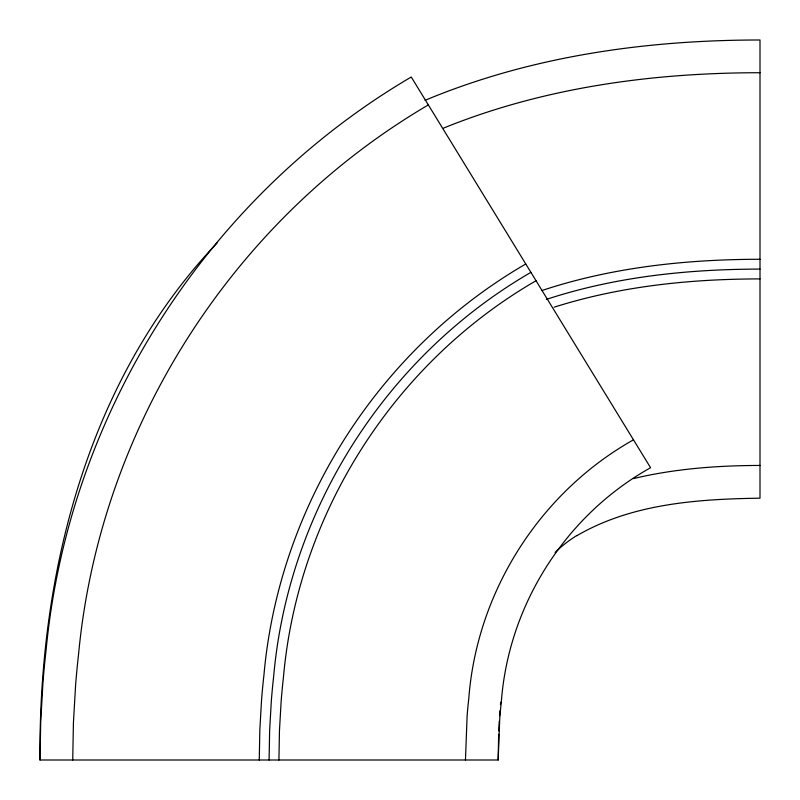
<?xml version="1.0" encoding="UTF-8"?>
<svg xmlns="http://www.w3.org/2000/svg" width="800" height="800" viewBox="0 0 800 800"><rect width="100%" height="100%" fill="white"/><g stroke="black" fill="none" stroke-linecap="round" stroke-linejoin="round"><path stroke-width="1.2" d="M259.27 760L259.83 729.88L261.57 699.78A703.87 703.87 0 0 1 263.94 675.02C278.98 505.49 378.48 349.25 525.78 263.99M269.09 760L269.64 730.25L271.36 700.54A694.03 694.03 0 0 1 273.69 676.13C288.42 509.57 386.16 356.09 530.91 272.36M278.91 760L279.46 730.62L281.15 701.31A684.19 684.19 0 0 1 283.45 677.24C297.85 513.64 393.84 362.92 536.04 280.74M465.45 760L467.12 715.84A497.14 497.14 0 0 1 468.8 698.33C476.95 591.4 539.99 492.38 633.47 439.81M498.18 760L499.75 718.39A464.33 464.33 0 0 1 501.32 702.03C508.41 604.97 565.59 515.16 650.57 467.72L411.25 77.01C206.71 197.07 68.47 414.11 46.07 650.22A923.75 923.75 0 0 0 42.96 682.7L40.72 721.62L40 760L498.18 760L498.65 734.22M40 760C38.52 574.95 86.84 380.05 217.27 242.79M72.73 760L73.42 722.86L75.59 685.25A890.93 890.93 0 0 1 78.59 653.93C99.92 427.69 232.3 219.84 428.35 104.91M498.78 730.93L499.26 721.15M499.59 715.79L499.95 710.8M500.45 704.64L500.67 702.2M576.86 535.7C631.8 503.57 697.79 499.09 760 498.18L760 40C646.07 39.97 530.68 56.17 425.04 100.33M443.59 128.07C543.68 87.47 652.51 72.72 760 72.73M542.12 290.46C612.19 267.22 686.46 259.35 760 259.27M546.41 299.39C615.14 276.77 687.92 269.18 760 269.09M554.13 307.19C620.53 286.11 690.58 278.99 760 278.91M633.37 478.62C674.78 468.69 717.52 465.53 760 465.45M555.08 552.46A126.98 126.98 0 0 1 576.77 535.55"/></g></svg>
